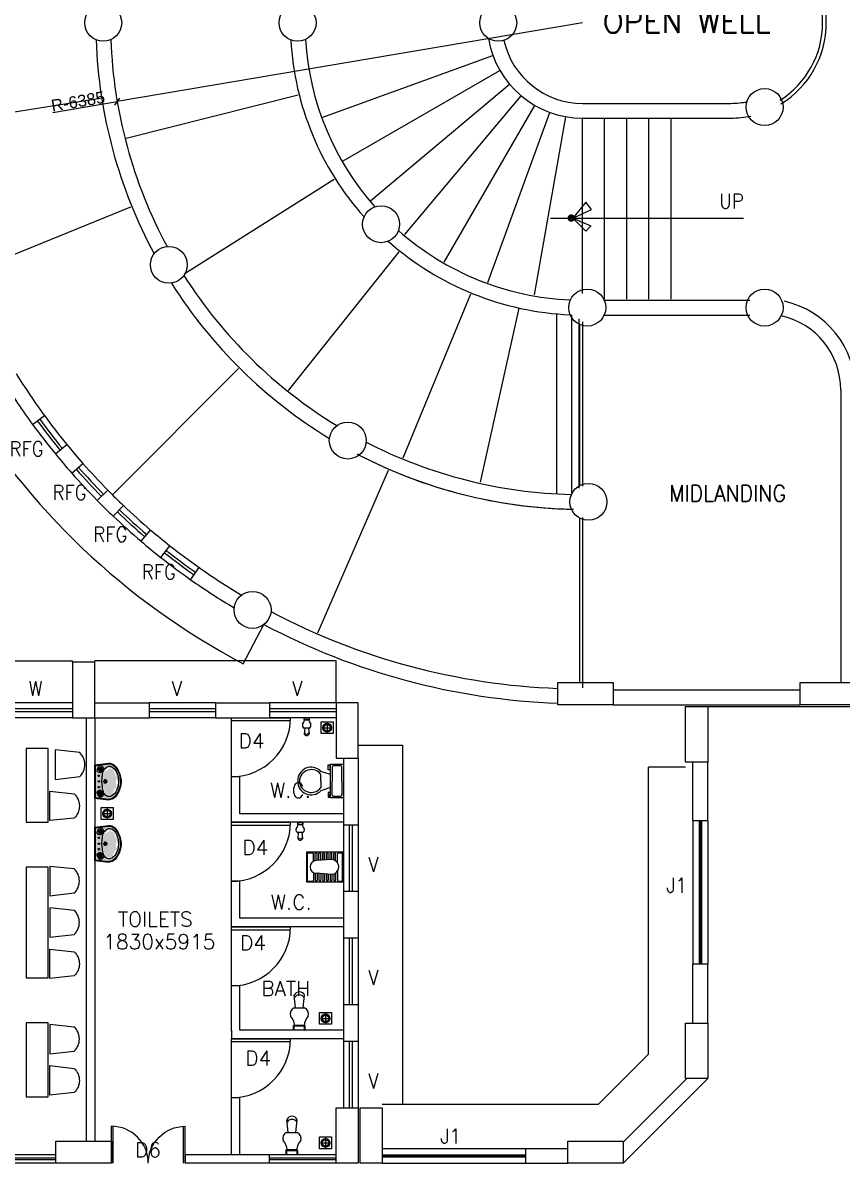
# Model space of a CAD drawing. Extents: x 10161149 to 10263331, y -3696053 to -3547728.
# Drawn here: x 10202533 to 10213620, y -3635863 to -3620428 of the extents above; entities that cross this region are included whole.
import ezdxf

# ---------------------------------------------------------------- set-up
doc = ezdxf.new("R2010")
doc.units = 0
doc.header["$MEASUREMENT"] = 0
doc.header["$PDMODE"] = 35
doc.linetypes.add('DASHED', pattern=[0.75, 0.5, -0.25])
doc.layers.get('0').update_dxf_attribs({"linetype": 'CONTINUOUS'})
doc.layers.get('Defpoints').update_dxf_attribs({"linetype": 'CONTINUOUS'})
for name, color, linetype in [('25', 6, 'CONTINUOUS'), ('5', 3, 'CONTINUOUS'), ('COL', 2, 'CONTINUOUS'), ('DAS', 1, 'DASHED'), ('DIM', 8, 'CONTINUOUS'), ('dim1', 5, 'CONTINUOUS'), ('DOOR', 31, 'CONTINUOUS'), ('EWC', 5, 'CONTINUOUS'), ('Exi. Walls', 170, 'CONTINUOUS'), ('floor trap', 9, 'CONTINUOUS'), ('Furn-Hat', 145, 'CONTINUOUS'), ('PBL', 1, 'CONTINUOUS'), ('Staircase', 7, 'CONTINUOUS'), ('tap', 8, 'CONTINUOUS'), ('Toi-Euip', 8, 'CONTINUOUS'), ('TXW', 6, 'CONTINUOUS'), ('WATERLINE', 124, 'CONTINUOUS'), ('Window', 4, 'CONTINUOUS')]:
    doc.layers.add(name, color=color, linetype=linetype)
doc.layers.add('toi-fix', color=46, linetype='CONTINUOUS', lineweight=18)
doc.styles.add('ROMANS', font='arial.ttf')
doc.styles.get("Standard").update_dxf_attribs({"font": 'romans.shx'})
doc.dimstyles.new('int. dim', dxfattribs={"dimtxt": 160, "dimasz": 80, "dimexe": 80, "dimexo": 0, "dimgap": 10, "dimtad": 1, "dimdec": 0, "dimzin": 12, "dimdsep": 46, "dimtxsty": 'ROMANS', "dimblk": 'OBLIQUE', "dimcen": 1.5, "dimdle": 80, "dimclrd": 5, "dimclre": 5, "dimclrt": 4, "dimadec": 0, "dimazin": 0, "dimtfac": 1, "dimtdec": 0, "dimtix": 1, "dimtmove": 2, "dimatfit": 3, "dimfxl": 1, "dimtolj": 1, "dimtzin": 0, "dimlwd": -1, "dimlwe": -1, "dimarcsym": 0})

# ---------------------------------------------------------------- blocks, each defined once
blk = doc.blocks.new('WINP')
at = {"layer": 'Window'}
for p, q in [((0, 0), (0, 1)), ((0, 1), (1, 1)), ((1, 0), (1, 1)), ((0, 0.6), (1, 0.6)), ((0, 0.4), (1, 0.4)), ((0, 0), (1, 0))]:
    blk.add_line(p, q, dxfattribs=at)
blk = doc.blocks.new('_Oblique')
at = {"color": 0, "linetype": 'ByBlock', "lineweight": -2}
blk.add_line((-0.5, -0.5), (0.5, 0.5), dxfattribs=at)
blk = doc.blocks.new('*D92')
at = {"layer": 'Defpoints', "color": 0, "lineweight": -3, "transparency": 16777216}
for p in [(10210106, -3620428), (10203811, -3621495)]:
    blk.add_point(p, dxfattribs=at)
at = {"layer": 'dim1', "color": 5, "transparency": 16777216}
for p in [(10210106, -3620428), (10202937, -3621643)]:
    blk.add_line(p, (10203811, -3621495), dxfattribs=at)
at = {"layer": 'dim1', "color": 5, "transparency": 16777216, "xscale": 80, "yscale": 80, "zscale": 80, "rotation": 9.620348144333395}
blk.add_blockref('_Oblique', (10203811, -3621495), dxfattribs=at)
at = {"layer": 'dim1', "color": 4, "transparency": 16777216, "insert": (10203280, -3621492), "char_height": 160, "attachment_point": 5, "rotation": 9.6203, "style": 'ROMANS'}
blk.add_mtext('\\A1;R-6385', dxfattribs=at)
blk = doc.blocks.new('UPP')
at = {"layer": 'Staircase'}
blk.add_line((3, 0), (-23.09, 0), dxfattribs=at)
blk.add_lwpolyline([(0, 0), (-2.56, -1.17), (-1.76, -2.15), (0, 0), (-2.47, 1.07), (-1.76, 1.79)], close=True, dxfattribs=at)
at = {"layer": 'Staircase', "const_width": 0.5}
blk.add_lwpolyline([(-0.05, 0, 1), (0.45, 0, 1)], format="xyb", close=True, dxfattribs=at)
blk = doc.blocks.new('2')
at = {"layer": 'Furn-Hat'}
h = blk.add_hatch(color=200, dxfattribs=at)
h.set_gradient(color1=(176, 43, 238), color2=(222, 165, 248), one_color=1, tint=0.81, name='SPHERICAL')
edge = h.paths.add_edge_path()
edge.add_ellipse((0.83, 2.39), major_axis=(0, 2.74), ratio=1, start_angle=253.1333, end_angle=282.8458)
edge.add_ellipse((0.66, 2.28), major_axis=(0, 2.87), ratio=1, start_angle=226.9131, end_angle=256.353, ccw=False)
edge.add_ellipse((1.97, 1.03), major_axis=(0, 1.06), ratio=1, start_angle=191.403, end_angle=227.6151, ccw=False)
edge.add_ellipse((1.95, 0.79), major_axis=(-0.001, 0.832), ratio=1, start_angle=172.9435, end_angle=196.7003, ccw=False)
edge.add_line((1.85, -0.04), (0, 0.17))
edge.add_ellipse((-0.15, 0.37), major_axis=(0, 0.247), ratio=1, start_angle=216.2128, end_angle=239.0995)
edge.add_line((0.07, 0.24), (1.91, 0.03))
edge.add_ellipse((1.98, 0.81), major_axis=(0, 0.781), ratio=1, start_angle=174.8376, end_angle=213.1867)
edge.add_ellipse((1.82, 1.24), major_axis=(0, 1.23), ratio=1, start_angle=208.7339, end_angle=238.1069)
edge.add_ellipse((1.35, 1.89), major_axis=(0, 2), ratio=1, start_angle=229.2631, end_angle=252.9591)
edge.add_ellipse((0.45, 2.43), major_axis=(0, 3.03), ratio=1, start_angle=248.1478, end_angle=293.8025)
edge.add_ellipse((0.67, 2.61), major_axis=(0, 2.75), ratio=1, start_angle=292.3386, end_angle=313.7886)
edge.add_ellipse((1.96, 3.88), major_axis=(0.001, 0.944), ratio=1, start_angle=311.9795, end_angle=362.8452)
edge.add_line((1.91, 4.83), (0.06, 4.62))
edge.add_ellipse((-0.22, 4.44), major_axis=(0, 0.335), ratio=1, start_angle=301.9908, end_angle=318.3316)
edge.add_line((0, 4.69), (1.85, 4.9))
edge.add_ellipse((1.98, 3.91), major_axis=(0, 0.995), ratio=1, start_angle=311.3713, end_angle=367.5939, ccw=False)
edge.add_ellipse((0.6, 2.54), major_axis=(0, 2.94), ratio=1, start_angle=278.9603, end_angle=313.5987, ccw=False)
h = blk.add_hatch(color=201, dxfattribs=at)
h.set_gradient(color1=(213, 142, 246), color2=(222, 165, 248), one_color=1, tint=0.81, name='SPHERICAL')
edge = h.paths.add_edge_path()
edge.add_ellipse((-0.22, 4.44), major_axis=(0, 0.335), ratio=1, start_angle=279.6212, end_angle=301.9908)
edge.add_line((0.06, 4.62), (1.91, 4.83))
edge.add_ellipse((1.96, 3.88), major_axis=(0.001, 0.944), ratio=1, start_angle=311.9795, end_angle=362.8452, ccw=False)
edge.add_ellipse((0.67, 2.61), major_axis=(0, 2.75), ratio=1, start_angle=292.3386, end_angle=313.7886, ccw=False)
edge.add_ellipse((0.45, 2.43), major_axis=(0, 3.03), ratio=1, start_angle=248.1478, end_angle=293.8025, ccw=False)
edge.add_ellipse((1.35, 1.89), major_axis=(0, 2), ratio=1, start_angle=229.2631, end_angle=252.9591, ccw=False)
edge.add_ellipse((1.82, 1.24), major_axis=(0, 1.23), ratio=1, start_angle=208.7339, end_angle=238.1069, ccw=False)
edge.add_ellipse((1.98, 0.81), major_axis=(0, 0.781), ratio=1, start_angle=174.8376, end_angle=213.1867, ccw=False)
edge.add_line((1.91, 0.03), (0.07, 0.24))
edge.add_ellipse((-0.15, 0.37), major_axis=(0, 0.247), ratio=1, start_angle=239.0995, end_angle=258.8462)
edge.add_line((0.1, 0.32), (0.11, 4.5))
edge = h.paths.add_edge_path(flags=16)
edge.add_ellipse((0.54, 1.68), major_axis=(0.0002, 0.0643), ratio=1, start_angle=0, end_angle=360, ccw=False)
edge = h.paths.add_edge_path(flags=16)
edge.add_ellipse((0.75, 0.77), major_axis=(0.001, 0.492), ratio=1, start_angle=372.9151, end_angle=415.0496)
edge.add_ellipse((0.66, 0.93), major_axis=(0, 0.34), ratio=1, start_angle=68.6534, end_angle=118.0903)
edge.add_ellipse((1.55, 1.19), major_axis=(0, 1.26), ratio=1, start_angle=109.4436, end_angle=129.259)
edge.add_ellipse((0.76, 0.48), major_axis=(0, 0.207), ratio=1, start_angle=116.7852, end_angle=207.4853)
edge.add_ellipse((0.68, 0.84), major_axis=(0.003, 0.569), ratio=1, start_angle=198.6155, end_angle=235.2982)
edge.add_ellipse((1.01, 0.63), major_axis=(0, 0.179), ratio=1, start_angle=230.4595, end_angle=309.5311)
edge.add_arc((1.2, 0.8), 0.086, 143.8926, 223.9597, ccw=False)
edge.add_arc((1.21, 0.82), 0.0872, 59.6713, 155.4896, ccw=False)
edge.add_ellipse((2.73, 1.67), major_axis=(0, 1.67), ratio=1, start_angle=108.7156, end_angle=120.4399)
edge.add_ellipse((2.03, 1.15), major_axis=(0, 0.801), ratio=1, start_angle=113.6541, end_angle=156.3424)
edge.add_ellipse((1.91, 1.34), major_axis=(0, 0.947), ratio=1, start_angle=167.3152, end_angle=194.3844)
edge.add_ellipse((1.73, 1.61), major_axis=(0, 1.26), ratio=1, start_angle=199.4142, end_angle=242.3113)
edge.add_ellipse((0.73, 2.3), major_axis=(0, 2.47), ratio=1, start_angle=238.946, end_angle=269.4836)
edge.add_ellipse((0.23, 2.48), major_axis=(0, 2.98), ratio=1, start_angle=266.1625, end_angle=294.5971)
edge.add_ellipse((1.64, 3.2), major_axis=(0, 1.4), ratio=1, start_angle=291.6011, end_angle=328.054)
edge.add_ellipse((2, 3.79), major_axis=(0, 0.709), ratio=1, start_angle=327.5861, end_angle=383.2162)
edge.add_ellipse((2.18, 3.44), major_axis=(0, 1.1), ratio=1, start_angle=384.9893, end_angle=432.0066)
edge.add_arc((1.21, 4.06), 0.0773, 202.0693, 284.8477, ccw=False)
edge.add_arc((1.2, 4.08), 0.086, 136.0403, 216.1074, ccw=False)
edge.add_ellipse((1.01, 4.25), major_axis=(0, 0.179), ratio=1, start_angle=230.4689, end_angle=309.5405)
edge.add_ellipse((0.68, 4.04), major_axis=(-0.003, 0.569), ratio=1, start_angle=304.7018, end_angle=341.3845)
edge.add_ellipse((0.76, 4.4), major_axis=(0, 0.207), ratio=1, start_angle=332.4116, end_angle=423.1117)
edge.add_ellipse((1.55, 3.69), major_axis=(0.01, 1.26), ratio=1, start_angle=411.1189, end_angle=430.9342)
edge.add_ellipse((0.66, 3.95), major_axis=(0, 0.34), ratio=1, start_angle=61.9097, end_angle=111.3466)
edge.add_ellipse((0.75, 4.11), major_axis=(0.003, 0.492), ratio=1, start_angle=125.3669, end_angle=167.5014)
edge.add_ellipse((0.73, 3.94), major_axis=(0, 0.319), ratio=1, start_angle=163.9108, end_angle=209.8663)
edge.add_ellipse((1.14, 3.59), major_axis=(-0.002, 0.268), ratio=1, start_angle=387.9183, end_angle=433.2607, ccw=False)
edge.add_ellipse((1.07, 3.77), major_axis=(0, 0.0739), ratio=1, start_angle=281.3136, end_angle=401.6955, ccw=False)
edge.add_ellipse((2.18, 3.44), major_axis=(0, 1.1), ratio=1, start_angle=432.0066, end_angle=441.9912)
edge.add_ellipse((3.97, 2.89), major_axis=(0, 2.96), ratio=1, start_angle=436.108, end_angle=445.7027)
edge.add_ellipse((8.3, 2.4), major_axis=(0, 7.32), ratio=1, start_angle=444.4585, end_angle=449.7636)
edge.add_ellipse((8.98, 2.78), major_axis=(0.01, 8.01), ratio=1, start_angle=92.5395, end_angle=98.8367)
edge.add_ellipse((2.73, 1.67), major_axis=(0, 1.67), ratio=1, start_angle=94.0582, end_angle=108.7156)
edge.add_ellipse((1.07, 1.13), major_axis=(-0.0003, 0.0855), ratio=1, start_angle=142.4726, end_angle=276.6239, ccw=False)
edge.add_ellipse((1.14, 1.3), major_axis=(0.002, 0.268), ratio=1, start_angle=106.7393, end_angle=152.0817, ccw=False)
edge.add_ellipse((0.73, 0.94), major_axis=(-0.001, 0.319), ratio=1, start_angle=329.9021, end_angle=375.8576)
edge = h.paths.add_edge_path(flags=16)
edge.add_ellipse((0.54, 2.42), major_axis=(0.0008, 0.0643), ratio=1, start_angle=0, end_angle=360, ccw=False)
edge = h.paths.add_edge_path(flags=0)
edge.add_ellipse((1.43, 2.44), major_axis=(0, 0.216), ratio=1, start_angle=0, end_angle=360, ccw=False)
edge = h.paths.add_edge_path(flags=0)
edge.add_ellipse((1.43, 2.44), major_axis=(-0.001, 0.155), ratio=1, start_angle=0, end_angle=360, ccw=False)
edge = h.paths.add_edge_path(flags=0)
edge.add_ellipse((1.43, 2.44), major_axis=(0, 0.109), ratio=1, start_angle=0, end_angle=360, ccw=False)
edge = h.paths.add_edge_path(flags=16)
edge.add_ellipse((0.54, 3.22), major_axis=(0.0002, 0.0643), ratio=1, start_angle=0, end_angle=360, ccw=False)
h = blk.add_hatch(color=200, dxfattribs=at)
h.set_gradient(color1=(176, 43, 238), color2=(222, 165, 248), one_color=1, tint=0.81, name='INVCYLINDER')
edge = h.paths.add_edge_path()
edge.add_ellipse((-0.15, 0.37), major_axis=(0, 0.247), ratio=1, start_angle=239.0995, end_angle=258.8462, ccw=False)
edge.add_line((0.07, 0.24), (0, 0.25))
edge.add_line((0, 0.25), (0, 4.61))
edge.add_line((0, 4.61), (0.06, 4.62))
edge.add_ellipse((-0.22, 4.44), major_axis=(0, 0.335), ratio=1, start_angle=279.6212, end_angle=301.9908, ccw=False)
edge.add_line((0.11, 4.5), (0.1, 0.32))
h = blk.add_hatch(color=254, dxfattribs=at)
h.set_gradient(color1=(234, 198, 250), color2=(223, 166, 247), one_color=1, tint=0.81, name='SPHERICAL')
edge = h.paths.add_edge_path()
edge.add_ellipse((1.07, 3.77), major_axis=(0, 0.0739), ratio=1, start_angle=281.3136, end_angle=401.6955)
edge.add_ellipse((1.14, 3.59), major_axis=(-0.002, 0.268), ratio=1, start_angle=387.9183, end_angle=433.2607)
edge.add_ellipse((0.73, 3.94), major_axis=(0, 0.319), ratio=1, start_angle=163.9108, end_angle=209.8663, ccw=False)
edge.add_ellipse((0.75, 4.11), major_axis=(0.003, 0.492), ratio=1, start_angle=125.3669, end_angle=167.5014, ccw=False)
edge.add_ellipse((0.66, 3.95), major_axis=(0, 0.34), ratio=1, start_angle=61.9097, end_angle=111.3466, ccw=False)
edge.add_ellipse((1.55, 3.69), major_axis=(0.01, 1.26), ratio=1, start_angle=411.1189, end_angle=430.9342, ccw=False)
edge.add_ellipse((0.76, 4.4), major_axis=(0, 0.207), ratio=1, start_angle=332.4116, end_angle=423.1117, ccw=False)
edge.add_ellipse((0.68, 4.04), major_axis=(-0.003, 0.569), ratio=1, start_angle=304.7018, end_angle=341.3845, ccw=False)
edge.add_ellipse((1.01, 4.25), major_axis=(0, 0.179), ratio=1, start_angle=230.4689, end_angle=309.5405, ccw=False)
edge.add_arc((1.2, 4.08), 0.086, 136.0403, 216.1074)
edge.add_arc((1.21, 4.06), 0.0773, 202.0693, 284.8477)
edge.add_ellipse((2.18, 3.44), major_axis=(0, 1.1), ratio=1, start_angle=384.9893, end_angle=432.0066)
h = blk.add_hatch(color=254, dxfattribs=at)
h.set_gradient(color1=(234, 198, 250), color2=(223, 166, 247), one_color=1, tint=0.81, name='SPHERICAL')
edge = h.paths.add_edge_path()
edge.add_ellipse((1.64, 3.2), major_axis=(0, 1.4), ratio=1, start_angle=291.6011, end_angle=328.054)
edge.add_ellipse((0.23, 2.48), major_axis=(0, 2.98), ratio=1, start_angle=266.1625, end_angle=294.5971, ccw=False)
edge.add_ellipse((0.73, 2.3), major_axis=(0, 2.47), ratio=1, start_angle=238.946, end_angle=269.4836, ccw=False)
edge.add_ellipse((1.73, 1.61), major_axis=(0, 1.26), ratio=1, start_angle=199.4142, end_angle=242.3113, ccw=False)
edge.add_ellipse((1.91, 1.34), major_axis=(0, 0.947), ratio=1, start_angle=167.3152, end_angle=194.3844, ccw=False)
edge.add_ellipse((2.03, 1.15), major_axis=(0, 0.801), ratio=1, start_angle=113.6541, end_angle=156.3424, ccw=False)
edge.add_ellipse((2.73, 1.67), major_axis=(0, 1.67), ratio=1, start_angle=94.0582, end_angle=120.4399, ccw=False)
edge.add_ellipse((8.98, 2.78), major_axis=(0.01, 8.01), ratio=1, start_angle=92.5395, end_angle=98.8367, ccw=False)
edge.add_ellipse((8.3, 2.4), major_axis=(0, 7.32), ratio=1, start_angle=444.4585, end_angle=449.7636, ccw=False)
edge.add_ellipse((3.97, 2.89), major_axis=(0, 2.96), ratio=1, start_angle=436.108, end_angle=445.7027, ccw=False)
edge.add_ellipse((2.18, 3.44), major_axis=(0, 1.1), ratio=1, start_angle=384.9893, end_angle=441.9912, ccw=False)
edge.add_ellipse((2, 3.79), major_axis=(0, 0.709), ratio=1, start_angle=327.5861, end_angle=383.2162, ccw=False)
edge = h.paths.add_edge_path(flags=16)
edge.add_ellipse((1.43, 2.44), major_axis=(0, 0.216), ratio=1, start_angle=0, end_angle=360, ccw=False)
edge = h.paths.add_edge_path(flags=0)
edge.add_ellipse((1.43, 2.44), major_axis=(-0.001, 0.155), ratio=1, start_angle=0, end_angle=360, ccw=False)
edge = h.paths.add_edge_path(flags=0)
edge.add_ellipse((1.43, 2.44), major_axis=(0, 0.109), ratio=1, start_angle=0, end_angle=360, ccw=False)
h = blk.add_hatch(color=254, dxfattribs=at)
h.set_gradient(color1=(234, 198, 250), color2=(223, 166, 247), one_color=1, tint=0.81, name='SPHERICAL')
edge = h.paths.add_edge_path()
edge.add_ellipse((1.55, 1.19), major_axis=(0, 1.26), ratio=1, start_angle=109.4436, end_angle=129.259)
edge.add_ellipse((0.76, 0.48), major_axis=(0, 0.207), ratio=1, start_angle=116.7852, end_angle=207.4853)
edge.add_ellipse((0.68, 0.84), major_axis=(0.003, 0.569), ratio=1, start_angle=198.6155, end_angle=235.2982)
edge.add_ellipse((1.01, 0.63), major_axis=(0, 0.179), ratio=1, start_angle=230.4595, end_angle=309.5311)
edge.add_arc((1.2, 0.8), 0.086, 143.8926, 223.9597, ccw=False)
edge.add_arc((1.21, 0.82), 0.0872, 59.6713, 155.4896, ccw=False)
edge.add_ellipse((2.73, 1.67), major_axis=(0, 1.67), ratio=1, start_angle=108.7156, end_angle=120.4399, ccw=False)
edge.add_ellipse((1.07, 1.13), major_axis=(-0.0003, 0.0855), ratio=1, start_angle=142.4726, end_angle=276.6239, ccw=False)
edge.add_ellipse((1.14, 1.3), major_axis=(0.002, 0.268), ratio=1, start_angle=106.7393, end_angle=152.0817, ccw=False)
edge.add_ellipse((0.73, 0.94), major_axis=(-0.001, 0.319), ratio=1, start_angle=329.9021, end_angle=375.8576)
edge.add_ellipse((0.75, 0.77), major_axis=(0.001, 0.492), ratio=1, start_angle=372.9151, end_angle=415.0496)
edge.add_ellipse((0.66, 0.93), major_axis=(0, 0.34), ratio=1, start_angle=68.6534, end_angle=118.0903)
at = {"layer": 'toi-fix', "color": 7}
for p, q in [((0, 4.69), (1.85, 4.9)), ((0, 4.61), (1.91, 4.83)), ((0, 0.17), (0, 4.69)), ((0.1, 0.32), (0.11, 4.5)), ((0.67, 3.22), (0.39, 3.22)), ((0.54, 3.34), (0.54, 3.08)), ((0.72, 2.42), (0.39, 2.42)), ((0.72, 1.68), (0.39, 1.68)), ((0.54, 2.55), (0.54, 2.28)), ((0.54, 1.8), (0.54, 1.54)), ((1.73, 2.44), (1.12, 2.44)), ((1.43, 2.14), (1.43, 2.74)), ((0, 0.25), (1.91, 0.03)), ((0, 0.17), (1.85, -0.04))]:
    blk.add_line(p, q, dxfattribs=at)
at = {"layer": 'toi-fix', "color": 7, "extrusion": (0, 0, -1)}
for centre, major_axis, start_param, end_param in [((-0.22, 4.44), (0, 0.335), 0.727251, 1.402875), ((1.98, 3.91), (0, 0.995), -0.132539, 0.848731), ((1.96, 3.88), (0.001, 0.944), -0.049658, 0.838116), ((0.66, 3.95), (0, 0.34), 4.33982, 5.202657), ((0.75, 4.11), (0.003, 0.492), 3.359735, 4.09512), ((1.55, 3.69), (0.01, 1.26), -1.238036, -0.892193), ((0.54, 3.22), (0.0002, 0.0643), 3.139035, 9.42222), ((0.76, 4.4), (0, 0.207), -1.101507, 0.481509), ((0.73, 3.94), (0, 0.319), 2.620328, 3.422401), ((0.68, 4.04), (-0.003, 0.569), 0.324902, 0.965135), ((1.14, 3.59), (-0.002, 0.268), -1.278641, -0.487266), ((8.3, 2.4), (0, 7.32), -1.56667, -1.474079), ((1.07, 3.77), (0, 0.0739), -0.727724, 1.373337), ((3.97, 2.89), (0, 2.96), -1.495794, -1.328336), ((2.18, 3.44), (0, 1.1), -1.431017, -0.436146), ((1.2, 4.08), (-0.0608, 0.0608), 4.867594, 6.265028), ((1.01, 4.25), (0, 0.179), 0.880684, 2.260744), ((1.21, 4.06), (0.0547, 0.0547), 2.097053, 3.541809), ((2, 3.79), (0, 0.709), -0.405199, 0.56573), ((1.64, 3.2), (0, 1.4), 0.557563, 1.193786), ((0.67, 2.61), (0, 2.75), 0.806541, 1.180915), ((0.6, 2.54), (0, 2.94), 0.809856, 1.41441), ((0.23, 2.48), (0, 2.98), 1.141495, 1.637774), ((0.45, 2.43), (0, 3.03), 1.155365, 1.952189), ((0.54, 1.68), (0.0002, 0.0643), 3.139035, 9.42222), ((0.54, 2.42), (0.0008, 0.0643), 3.12883, 9.412015), ((8.98, 2.78), (0.01, 8.01), 4.558159, 4.668067), ((2.73, 1.67), (0, 1.67), 4.181112, 4.641559), ((1.43, 2.44), (0, 0.216), 3.141254, 9.424439), ((1.43, 2.44), (-0.001, 0.155), 3.145308, 9.428493), ((1.43, 2.44), (0, 0.109), 3.142047372431534, 9.42523267961112), ((0.66, 2.28), (0, 2.87), 1.808981, 2.322804), ((0.73, 2.3), (0, 2.47), 1.579809, 2.112792), ((0.83, 2.39), (0, 2.74), 1.346594, 1.865175), ((-0.15, 0.37), (0, 0.247), 1.765467, 2.50956), ((0.66, 0.93), (0, 0.34), 4.222121, 5.084958), ((0.75, 0.77), (0.001, 0.492), -0.960797, -0.225412), ((1.55, 1.19), (0, 1.26), 4.027191, 4.373034), ((0.76, 0.48), (0, 0.207), 2.661884, 4.2449), ((0.73, 0.94), (-0.001, 0.319), -0.276767, 0.525307), ((0.68, 0.84), (0.003, 0.569), 2.176458, 2.816691), ((1.14, 1.3), (0.002, 0.268), 3.628858, 4.420234), ((1.07, 1.13), (-0.0003, 0.0855), 1.455188, 3.796569), ((1.2, 0.8), (-0.0608, 0.0608), 4.730546, 6.12798), ((1.21, 0.82), (0.0617, 0.0617), 4.354779, 6.027124), ((1.01, 0.63), (0, 0.179), 0.880848, 2.260908), ((2.03, 1.15), (0, 0.801), 3.554495, 4.299548), ((1.91, 1.34), (0, 0.947), 2.890537, 3.362984), ((1.98, 0.81), (0, 0.781), 2.562376, 3.231693), ((1.73, 1.61), (0, 1.26), 2.054055, 2.802751), ((1.97, 1.03), (0, 1.06), 2.310552, 2.942572), ((1.82, 1.24), (0, 1.23), 2.127435, 2.640092), ((1.35, 1.89), (0, 2), 1.868215, 2.281789), ((1.95, 0.79), (-0.001, 0.832), 2.850118, 3.264751)]:
    blk.add_ellipse(centre, major_axis=major_axis, ratio=1, start_param=start_param, end_param=end_param, dxfattribs=at)
blk = doc.blocks.new('DOORP')
at = {"layer": 'DOOR'}
for p, q in [((0, 0), (0, 1)), ((0.05, 0), (0.05, 0.999))]:
    blk.add_line(p, q, dxfattribs=at)
at = {"layer": 'DOOR', "color": 145}
blk.add_arc((0, 0), 1, 0, 90, dxfattribs=at)
blk = doc.blocks.new('A$C70ED7303')
at = {"layer": 'EWC', "color": 11}
for p, q in [((0, 0), (229, 0)), ((229, 0), (229, -174)), ((-229, 0), (0, 0)), ((-229, -174), (-229, 0)), ((-207, -44), (-207, -131)), ((0, -22), (-185, -22)), ((-185, -153), (0, -153)), ((0, -22), (185, -22)), ((185, -153), (0, -153)), ((207, -44), (207, -131)), ((229, -174), (-229, -174)), ((-218, -207), (-218, -185)), ((-218, -185), (-174, -185)), ((-153, -207), (-218, -207)), ((-174, -185), (-174, -174)), ((-153, -174), (-153, -207)), ((-87, -174), (-131, -305)), ((0, -305), (-87, -305)), ((0, -305), (87, -305)), ((87, -174), (131, -305)), ((153, -174), (153, -207)), ((153, -207), (218, -207)), ((174, -185), (174, -174)), ((218, -185), (174, -185)), ((218, -207), (218, -185))]:
    blk.add_line(p, q, dxfattribs=at)
for centre, major_axis, start_param, end_param in [((-188, -41), (13.6, -13.6), 2.214297, 4.068888), ((-188, -134), (-13.6, -13.6), 5.35589, 7.21048), ((188, -41), (13.6, -13.6), 0.643501, 2.498091), ((188, -134), (-13.6, -13.6), 0.643501, 2.498091), ((-7, -436), (-128, -128), 4.686239, 7.105146), ((5, -435), (-113, -113), 4.541602, 7.039318), ((7, -436), (56, -172), -0.351019, 2.067888), ((-5, -435), (-113, -113), 0.814663, 3.31238)]:
    blk.add_ellipse(centre, major_axis=major_axis, ratio=1, start_param=start_param, end_param=end_param, dxfattribs=at)
blk = doc.blocks.new('A$C0B5D0E53')
at = {"layer": 'tap', "color": 7}
for p, q in [((0, 10.6), (0, 46.6)), ((0, 46.6), (15.3, 46.6)), ((1.3, 45), (12.3, 45)), ((12.3, 10.6), (12.3, 46.6)), ((15.3, 10.7), (15.3, 46.6)), ((70.5, 45.4), (70.5, 11.9)), ((70.5, 41), (110.5, 44.7)), ((0, 10.6), (12.3, 10.6)), ((1.3, 12.1), (12.3, 12.1)), ((12.3, 10.7), (15.3, 10.7)), ((70.5, 16.2), (110.5, 12.2))]:
    blk.add_line(p, q, dxfattribs=at)
for centre, radius, start, end in [((2.5, 42.7), 2.66, 117.11, 161.7293), ((8.1, 99), 56.2, 277.358, 310.4214), ((51.6, 36.7), 20.8, 24.7259, 109.7544), ((93.9, 28.5), 17.7, 301.8025, 58.5186), ((103.5, 28.5), 17.7, 293.45, 66.55), ((2.5, 14.5), 2.66, 198.2707, 242.89), ((8.1, -41.8), 56.2, 49.5786, 82.642), ((51.6, 20.6), 20.8, 250.2456, 335.2741)]:
    blk.add_arc(centre, radius, start, end, dxfattribs=at)
blk = doc.blocks.new('FT')
at = {"layer": 'floor trap', "color": 7}
for p, q in [((0, 40), (10, 40)), ((16.3, 40), (63.8, 40)), ((40, 16.3), (40, 63.7)), ((70, 40), (80, 40))]:
    blk.add_line(p, q, dxfattribs=at)
at = {"layer": 'floor trap', "color": 7, "ltscale": 100}
blk.add_lwpolyline([(80, 0), (0, 0), (0, 80), (80, 80)], close=True, dxfattribs=at)
at = {"layer": 'floor trap', "color": 7}
for radius in [30, 23.7, 21.9]:
    blk.add_circle((40, 40), radius, dxfattribs=at)
blk = doc.blocks.new('3')
at = {"layer": 'Toi-Euip'}
for p, q in [((-0.1, 4.7), (-3.7, 4.7)), ((-3.8, 4.1), (-3.8, 4.6)), ((-3.8, 3.6), (-3.8, 3.65)), ((-3.8, 3.1), (-3.8, 3.15)), ((-2.47, 4), (-3.7, 4)), ((-2.72, 3.75), (-3.7, 3.75)), ((-2.85, 3.5), (-3.7, 3.5)), ((-2.9, 3.25), (-3.7, 3.25)), ((-2.9, 3.18), (-2.75, 1.15)), ((-1.33, 4), (-0.1, 4)), ((-1.08, 3.75), (-0.1, 3.75)), ((-0.9, 3.18), (-1.05, 1.15)), ((-0.95, 3.5), (-0.1, 3.5)), ((-0.9, 3.25), (-0.1, 3.25)), ((0, 4.1), (0, 4.6)), ((0, 3.6), (0, 3.65)), ((0, 3.1), (0, 3.15)), ((-3.8, 2.6), (-3.8, 2.65)), ((-3.8, 2.1), (-3.8, 2.15)), ((-3.8, 1.6), (-3.8, 1.65)), ((-2.89, 3), (-3.7, 3)), ((-2.87, 2.75), (-3.7, 2.75)), ((-2.85, 2.5), (-3.7, 2.5)), ((-2.83, 2.25), (-3.7, 2.25)), ((-2.81, 2), (-3.7, 2)), ((-2.79, 1.75), (-3.7, 1.75)), ((-1.01, 1.75), (-0.1, 1.75)), ((-0.99, 2), (-0.1, 2)), ((-0.97, 2.25), (-0.1, 2.25)), ((-0.95, 2.5), (-0.1, 2.5)), ((-0.93, 2.75), (-0.1, 2.75)), ((-0.91, 3), (-0.1, 3)), ((0, 2.6), (0, 2.65)), ((0, 2.1), (0, 2.15)), ((0, 1.6), (0, 1.65)), ((-3.8, 1.1), (-3.8, 1.15)), ((-3.8, 0), (-3.8, 0.65)), ((-2.78, 1.5), (-3.7, 1.5)), ((-2.76, 1.25), (-3.7, 1.25)), ((-2.74, 1), (-3.7, 1)), ((-2.65, 0.75), (-3.7, 0.75)), ((-1.15, 0.75), (-0.1, 0.75)), ((-1.06, 1), (-0.1, 1)), ((-1.04, 1.25), (-0.1, 1.25)), ((-1.02, 1.5), (-0.1, 1.5)), ((0, 1.1), (0, 1.15)), ((0, 0), (0, 0.65)), ((-3.7, -0.1), (-0.1, -0.1))]:
    blk.add_line(p, q, dxfattribs=at)
blk.add_lwpolyline([(0.1, -0.2), (0.1, 4.8), (-3.9, 4.8), (-3.9, -0.2)], close=True, dxfattribs=at)
for centre, radius, start, end in [((-3.7, 4.6), 0.1, 90, 180), ((-0.1, 4.6), 0.1, 0, 90), ((-3.7, 4.1), 0.1, 180, 270), ((-3.7, 3.65), 0.1, 90, 180), ((-3.7, 3.6), 0.1, 180, 270), ((-3.7, 3.15), 0.1, 90, 180), ((-3.7, 3.1), 0.1, 180, 270), ((-1.9, 3.18), 1, 351.5502, 188.4498), ((-0.1, 4.1), 0.1, 270, 0), ((-0.1, 3.65), 0.1, 0, 90), ((-0.1, 3.6), 0.1, 270, 0), ((-0.1, 3.15), 0.1, 0, 90), ((-0.1, 3.1), 0.1, 270, 0), ((-3.7, 2.65), 0.1, 90, 180), ((-3.7, 2.6), 0.1, 180, 270), ((-3.7, 2.15), 0.1, 90, 180), ((-3.7, 2.1), 0.1, 180, 270), ((-3.7, 1.65), 0.1, 90, 180), ((-3.7, 1.6), 0.1, 180, 270), ((-0.1, 2.65), 0.1, 0, 90), ((-0.1, 2.6), 0.1, 270, 0), ((-0.1, 2.15), 0.1, 0, 90), ((-0.1, 2.1), 0.1, 270, 0), ((-0.1, 1.65), 0.1, 0, 90), ((-0.1, 1.6), 0.1, 270, 0), ((-3.7, 1.15), 0.1, 90, 180), ((-3.7, 1.1), 0.1, 180, 270), ((-3.7, 0.65), 0.1, 90, 180), ((-3.7, 0), 0.1, 180, 270.0031), ((-1.9, 1.15), 0.85, 180, 0), ((-0.1, 1.15), 0.1, 0, 90), ((-0.1, 1.1), 0.1, 270, 0), ((-0.1, 0.65), 0.1, 0, 90), ((-0.1, 0), 0.1, 270, 0)]:
    blk.add_arc(centre, radius, start, end, dxfattribs=at)

msp = doc.modelspace()

# ---------------------------------------------------------------- linework, layer by layer
at = {"layer": '25'}
for p, q in [((10206591.5, -3621707.1), (10208893.8, -3620869.2)), ((10206867.1, -3622298), (10208988.8, -3621073)), ((10207241, -3622832), (10209117.8, -3621257.2)), ((10201214.4, -3621820.7), (10203585.5, -3621449.3)), ((10203930.3, -3621989.2), (10206257.1, -3621401)), ((10207702, -3623293), (10209276.8, -3621416.2)), ((10208236, -3623666.9), (10209461, -3621545.1)), ((10208826.8, -3623942.4), (10209664.8, -3621640.2)), ((10209456.6, -3624111.1), (10209882, -3621698.4)), ((10210106, -3624089.6), (10210106, -3621718)), ((10210406, -3624168), (10210406, -3621718)), ((10210706, -3624168), (10210706, -3621718)), ((10211006, -3624168), (10211006, -3621718)), ((10211306, -3624168), (10211306, -3621718)), ((10204716.5, -3623823.6), (10206747.1, -3622544.3)), ((10201770.9, -3623822.9), (10203993.6, -3622917.6)), ((10206129, -3625403.9), (10207627.4, -3623529.2)), ((10207678.7, -3626317.4), (10208593.2, -3624098.4)), ((10208727.4, -3626647), (10209250, -3624289.2)), ((10209756, -3624367.4), (10209756, -3626796.2)), ((10209956, -3624380.1), (10209956, -3626796.2)), ((10210056, -3624435.9), (10210056, -3626728.3)), ((10210071, -3626690), (10210071, -3624504.9)), ((10210106, -3624476.4), (10210106, -3626701.6)), ((10203757.5, -3626807.3), (10205450.4, -3625106.2)), ((10206524.9, -3628684.8), (10207479.8, -3626483)), ((10210071, -3629358), (10210071, -3627133.9)), ((10210106, -3627122.2), (10210106, -3629428)), ((10205356, -3630633), (10205356, -3629833)), ((10211601, -3631230.3), (10211601, -3633170.3)), ((10211686, -3631230.3), (10211686, -3633170.3)), ((10211716, -3631230.3), (10211716, -3633170.3)), ((10211801, -3631230.3), (10211801, -3633170.3)), ((10205356, -3632048), (10205356, -3631248)), ((10205356, -3633463), (10205356, -3632663)), ((10205356, -3634978), (10205356, -3634178)), ((10207396, -3635663), (10209336, -3635663)), ((10207396, -3635748), (10209336, -3635748)), ((10207396, -3635778), (10209336, -3635778)), ((10207396, -3635863), (10209336, -3635863))]:
    msp.add_line(p, q, dxfattribs=at)
for points in [[(10212792.1, -3621526.4, 0.5585722), (10212792.1, -3619329.6)], [(10212776.8, -3621477, 0.5518011), (10212776.8, -3619378.9)], [(10208833.5, -3620640, 0.36664), (10210106, -3621718), (10212115.7, -3621718, 0.0520505), (10212382.1, -3621690.2)], [(10209042.3, -3620666, 0.3510982), (10210106, -3621518), (10212115.7, -3621518, 0.0520505), (10212340.8, -3621494.5)]]:
    msp.add_lwpolyline(points, format="xyb", dxfattribs=at)
for points in [[(10202576.6, -3631248), (10202876.6, -3631248), (10202876.6, -3630248), (10202576.6, -3630248)], [(10202576.6, -3633355.5), (10202876.6, -3633355.5), (10202876.6, -3631855.5), (10202576.6, -3631855.5)], [(10202576.6, -3634963), (10202876.6, -3634963), (10202876.6, -3633963), (10202576.6, -3633963)]]:
    msp.add_lwpolyline(points, close=True, dxfattribs=at)
for radius, start, end in [(6585, 182.00905, 208.32964), (6385, 182.04028, 208.29842), (6585, 212.34775, 238.66834), (6385, 212.37898, 238.63711), (9135, 216.13986, 219.28438), (9095, 216.13986, 219.28438), (9015, 216.13986, 219.28438), (9215, 216.13986, 219.28438), (6385, 242.71768, 268.66448), (6585, 242.37114, 268.94184), (6585, 242.68645, 268.69977), (9095, 221.41875, 224.56519), (9015, 221.41875, 224.56519), (9215, 221.41875, 224.56519), (9135, 221.41875, 224.56519), (9135, 226.45091, 229.59734), (9095, 226.45091, 229.59734), (9015, 226.45091, 229.59734), (9215, 226.45091, 229.59734), (9015, 231.73171, 234.87623), (9215, 231.73171, 234.87623), (9135, 231.73171, 234.87623), (9095, 231.73171, 234.87623)]:
    msp.add_arc((10210106, -3620428), radius, start, end, dxfattribs=at)
at = {"layer": 'COL', "color": 2}
for points in [[(10203206, -3629083), (10203206, -3629833), (10203506, -3629833), (10203506, -3629083)], [(10210521, -3629658), (10209771, -3629658), (10209771, -3629358), (10210521, -3629358)], [(10213801, -3629658), (10213051, -3629658), (10213051, -3629358), (10213801, -3629358)], [(10207071, -3630383), (10207071, -3629633), (10206771, -3629633), (10206771, -3630383)], [(10211501, -3630433), (10211501, -3629683), (10211801, -3629683), (10211801, -3630433)], [(10211501, -3630433), (10211501, -3629683), (10211801, -3629683), (10211801, -3630433)], [(10211501, -3630433), (10211501, -3629683), (10211801, -3629683), (10211801, -3630433)], [(10211501, -3634717.7), (10211501, -3633967.7), (10211801, -3633967.7), (10211801, -3634717.7)], [(10207071, -3635113), (10207071, -3635863), (10206771, -3635863), (10206771, -3635113)], [(10207396, -3635113), (10207396, -3635863), (10207096, -3635863), (10207096, -3635113)], [(10202981, -3635563), (10203731, -3635563), (10203731, -3635863), (10202981, -3635863)], [(10209905.7, -3635563), (10210655.7, -3635563), (10210655.7, -3635863), (10209905.7, -3635863)]]:
    msp.add_lwpolyline(points, close=True, dxfattribs=at)
for centre in [(10203621, -3620428), (10206251, -3620428), (10208966, -3620428), (10212571, -3621568), (10207380.1, -3623153.9), (10204509.1, -3623703.6), (10210171, -3624283), (10212571, -3624283), (10206930.1, -3626082.1), (10210186, -3626911.9), (10205642.1, -3628375.1)]:
    msp.add_circle(centre, 250, dxfattribs=at)
at = {"layer": 'DAS', "linetype": 'Continuous'}
for p, q in [((10205514.8, -3629102.9), (10205795.4, -3628572.6)), ((10199906, -3629063), (10203206, -3629063)), ((10206771, -3629063), (10203506, -3629063)), ((10206771, -3629633), (10206771, -3629063)), ((10211801, -3629683), (10218801, -3629683)), ((10207071, -3630203), (10207671, -3630203)), ((10207671, -3630203), (10207671, -3635063)), ((10211001, -3634386.3), (10211001, -3630503)), ((10211501, -3630503), (10211001, -3630503)), ((10210324.4, -3635063), (10211001, -3634386.3)), ((10207396, -3635063), (10210324.4, -3635063))]:
    msp.add_line(p, q, dxfattribs=at)
at = {"layer": 'DAS', "linetype": 'Continuous', "const_width": 30}
for points in [[(10211701, -3631230.3), (10211701, -3633170.3)], [(10207396, -3635763), (10209336, -3635763)]]:
    msp.add_lwpolyline(points, dxfattribs=at)
at = {"layer": 'DAS', "linetype": 'Continuous'}
msp.add_arc((10210106, -3620428), 9815, 117.89013, 242.10987, dxfattribs=at)
at = {"layer": 'dim1'}
for p, q in [((10203206, -3629083), (10203206, -3629063)), ((10203506, -3629083), (10203506, -3629063))]:
    msp.add_line(p, q, dxfattribs=at)
for points in [[(10203302.7, -3630304.9), (10202972.7, -3630270.1), (10202972.7, -3630668.2), (10203302.7, -3630630.3, 0.4301363)], [(10203228.8, -3631191.1), (10202898.8, -3631225.9), (10202898.8, -3630827.8), (10203228.8, -3630865.6, -0.4301363)], [(10203228.8, -3631880.5), (10202898.8, -3631845.7), (10202898.8, -3632243.8), (10203228.8, -3632205.9, 0.4301363)], [(10203228.8, -3632441.2), (10202898.8, -3632406.4), (10202898.8, -3632804.5), (10203228.8, -3632766.7, 0.4301363)], [(10203228.8, -3633327.4), (10202898.8, -3633362.2), (10202898.8, -3632964.1), (10203228.8, -3633001.9, -0.4301363)], [(10203228.8, -3634019.9), (10202898.8, -3633985.1), (10202898.8, -3634383.2), (10203228.8, -3634345.3, 0.4301363)], [(10203228.8, -3634906.1), (10202898.8, -3634940.9), (10202898.8, -3634542.8), (10203228.8, -3634580.6, -0.4301363)]]:
    msp.add_lwpolyline(points, format="xyb", close=True, dxfattribs=at)
at = {"layer": 'Exi. Walls'}
for p, q in [((10202664.2, -3625862.6), (10202825.7, -3625744.6)), ((10202973.5, -3626262.6), (10203128.3, -3626136)), ((10203195.7, -3626524.2), (10203345.7, -3626391.9)), ((10203540.7, -3626894.3), (10203683.2, -3626754)), ((10203757.1, -3627106.9), (10203894.9, -3626961.9)), ((10204133.2, -3627445.3), (10204262.9, -3627293)), ((10204398.7, -3627662.8), (10204522.6, -3627505.8)), ((10204804.2, -3627965), (10204919.3, -3627801.4)), ((10210521, -3629458), (10213051, -3629458)), ((10203506, -3629633), (10204241, -3629633)), ((10205141, -3629633), (10205871, -3629633)), ((10210521, -3629658), (10213051, -3629658)), ((10203391, -3629833), (10203391, -3635563)), ((10203506, -3629833), (10204241, -3629833)), ((10203506, -3629833), (10203506, -3635563)), ((10205141, -3629833), (10205871, -3629833)), ((10206871, -3630383), (10206871, -3631283)), ((10207071, -3630383), (10207071, -3631283)), ((10211601, -3631230.3), (10211601, -3630433)), ((10211801, -3631230.3), (10211801, -3630433)), ((10205356, -3631248), (10205356, -3630633)), ((10205471, -3630633), (10205356, -3630633)), ((10205471, -3631133), (10205471, -3630633)), ((10206871, -3631133), (10205471, -3631133)), ((10211801, -3631230.3), (10211601, -3631230.3)), ((10206871, -3631248), (10205356, -3631248)), ((10205356, -3632663), (10205356, -3632048)), ((10205471, -3632048), (10205356, -3632048)), ((10205471, -3632548), (10205471, -3632048)), ((10206871, -3632183), (10206871, -3632813)), ((10207071, -3632183), (10207071, -3632813)), ((10206871, -3632548), (10205471, -3632548)), ((10206871, -3632663), (10205356, -3632663)), ((10211801, -3633170.3), (10211601, -3633170.3)), ((10211601, -3633967.7), (10211601, -3633170.3)), ((10211801, -3633967.7), (10211801, -3633170.3)), ((10205356, -3634078), (10205356, -3633463)), ((10205471, -3633463), (10205356, -3633463)), ((10205471, -3634063), (10205471, -3633463)), ((10206871, -3633713), (10206871, -3634213)), ((10207071, -3633713), (10207071, -3634213)), ((10205356, -3634063), (10205356, -3634178)), ((10206871, -3634063), (10205471, -3634063)), ((10206871, -3634178), (10205356, -3634178)), ((10210655.7, -3635863), (10211801, -3634717.7)), ((10210655.7, -3635580.1), (10211518.2, -3634717.7)), ((10205471, -3634978), (10205356, -3634978)), ((10205356, -3635748), (10205356, -3634978)), ((10205471, -3635748), (10205471, -3634978)), ((10209336, -3635663), (10209336, -3635863)), ((10209336, -3635663), (10209905.7, -3635663)), ((10205871, -3635748), (10204731, -3635748)), ((10205871, -3635863), (10204731, -3635863)), ((10209336, -3635863), (10209905.7, -3635863))]:
    msp.add_line(p, q, dxfattribs=at)
at = {"layer": 'Exi. Walls', "linetype": 'Continuous'}
msp.add_line((10204731, -3635748), (10204731, -3635863), dxfattribs=at)
at = {"layer": 'Exi. Walls'}
for radius, start, end in [(3955, 183.36263, 221.63737), (3755, 183.45105, 221.54895), (3755, 228.45105, 267.5188), (3955, 228.36263, 267.60009), (9015, 211.78698, 216.13986), (9215, 211.77117, 216.13986), (9015, 219.28438, 221.41875), (9215, 219.28438, 221.41875), (9015, 224.56519, 226.45091), (9215, 224.56519, 226.45091), (9015, 229.59734, 231.73171), (9215, 229.59734, 231.73171), (9015, 234.87623, 239.22911), (9215, 234.87623, 239.24492), (9015, 242.12568, 267.87038), (9215, 242.10987, 267.91662)]:
    msp.add_arc((10210106, -3620428), radius, start, end, dxfattribs=at)
at = {"layer": 'PBL'}
for p, q in [((10210400.1, -3624183), (10212369.4, -3624183)), ((10210400.1, -3624383), (10212369.4, -3624383)), ((10213601, -3625398), (10213601, -3629358))]:
    msp.add_line(p, q, dxfattribs=at)
for radius in [1230, 1030]:
    msp.add_arc((10212571, -3625398), radius, 0, 77.40478, dxfattribs=at)

# ---------------------------------------------------------------- block references
at = {"layer": '5', "xscale": 800, "yscale": 800, "zscale": 800, "rotation": 270}
for p in [(10205356, -3629833), (10205356, -3631248), (10205356, -3632663), (10205356, -3634178)]:
    msp.add_blockref('DOORP', p, dxfattribs=at)
at = {"layer": '5'}
for name, p, xscale, yscale, zscale in [('DOORP', (10203731, -3635863), 500, 500, 500), ('DOORP', (10204731, -3635863), -500, 500, 500), ('WINP', (10202981, -3635863), -900, 115, 900.0000000000124), ('WINP', (10206771, -3635863), -900, 115, 900.0000000000124)]:
    msp.add_blockref(name, p, dxfattribs=dict(at, xscale=xscale, yscale=yscale, zscale=zscale))
at = {"layer": 'DIM'}
for name, p, xscale, yscale, zscale, rotation in [('UPP', (10209973.8, -3623070.5), 100, 100, 100.0000000000014, 180), ('WINP', (10203206, -3629633), 900, 200, 900.0000000000124, 180), ('WINP', (10205141, -3629633), 900, 200, 900.0000000000124, 180), ('WINP', (10206771, -3629633), 900, 200, 900.0000000000124, 180), ('WINP', (10206871, -3631283), 900, 200, 900.0000000000124, 270), ('WINP', (10206871, -3632813), 900, 200, 900.0000000000124, 270), ('WINP', (10206871, -3634213), 900, 200, 900.0000000000124, 270)]:
    msp.add_blockref(name, p, dxfattribs=dict(at, xscale=xscale, yscale=yscale, zscale=zscale, rotation=rotation))
at = {"layer": 'dim1', "xscale": 100, "yscale": 100, "zscale": 100}
msp.add_blockref('2', (10203506, -3631782.7), dxfattribs=at)
at = {"layer": 'Toi-Euip', "ltscale": 100}
for p, xscale, yscale, zscale, rotation in [((10206316.6, -3629833), 2, 2, 2, 270), ((10206228.6, -3631248), 2, 2, 2, 270), ((10206397.7, -3634063), 4.288312984630466, 4.288312984630466, 4.288312984640394, 90), ((10206297.7, -3635748), 4.288312984630466, 4.288312984630466, 4.288312984640394, 90)]:
    msp.add_blockref('A$C0B5D0E53', p, dxfattribs=dict(at, xscale=xscale, yscale=yscale, zscale=zscale, rotation=rotation))
at = {"layer": 'Toi-Euip', "xscale": 2, "yscale": 2, "zscale": 2, "rotation": 270}
for p in [(10206570.9, -3629888.8), (10203593.6, -3631050.6), (10206549.4, -3633823.4), (10206549.4, -3635508.4)]:
    msp.add_blockref('FT', p, dxfattribs=at)
at = {"layer": 'toi-fix', "linetype": 'Continuous', "rotation": 270}
msp.add_blockref('A$C70ED7303', (10206871, -3630690.8), dxfattribs=at)
at = {"layer": 'WATERLINE', "xscale": 100, "yscale": 100, "zscale": 100}
msp.add_blockref('2', (10203506, -3630940.1), dxfattribs=at)
at = {"layer": 'WATERLINE', "linetype": 'Continuous', "xscale": 100.1893939385191, "yscale": 100.1893939394504, "zscale": 100.189393939394, "rotation": 270}
msp.add_blockref('3', (10206390.1, -3632043.8), dxfattribs=at)

# ---------------------------------------------------------------- texts
at = {"layer": 'dim1'}
msp.add_text('OPEN WELL', height=300, dxfattribs=at).set_placement((10210379, -3620562.9))
at = {"layer": 'TXW', "width": 0.9}
for s, height, p in [('UP', 200, (10211956.3, -3622942)), ('RFG', 200, (10202352, -3626294.7)), ('RFG', 200, (10202934.2, -3626885.8)), ('MIDLANDING', 225, (10211279.7, -3626909.2)), ('RFG', 200, (10203486.6, -3627451.6)), ('RFG', 200, (10204143, -3627960.1)), ('W', 200, (10202611.9, -3629536.9)), ('V', 200, (10204546.9, -3629536.9)), ('V', 200, (10206176.9, -3629536.9)), ('V', 200, (10207206.6, -3631920.5)), ('J1', 200, (10211241.8, -3632201.8)), ('V', 200, (10207206.6, -3633450.5)), ('V', 200, (10207206.6, -3634850.5)), ('J1', 200, (10208183.9, -3635596.4))]:
    msp.add_text(s, height=height, dxfattribs=at).set_placement(p)
at = {"layer": 'TXW'}
for s, p in [('D4', (10205451.5, -3630246.7)), ('W.C.', (10205876.8, -3630916.4)), ('D4', (10205504.6, -3631690.6)), ('W.C.', (10205886.5, -3632431.4)), ('TOILETS', (10203820.6, -3632660.2)), ('1830x5915', (10203622.2, -3632964.4)), ('D4', (10205472.1, -3632979.6)), ('BATH', (10205758.7, -3633597.9)), ('D4', (10205542.5, -3634541.7)), ('D6', (10204052.7, -3635781))]:
    msp.add_text(s, height=200, dxfattribs=at).set_placement(p)

# ---------------------------------------------------------------- dimensions: what is measured, and where the dimension line sits
at = {"layer": 'dim1'}
dim = msp.add_radius_dim(center=(10210106, -3620428), mpoint=(10203810.8, -3621495), text='R-6385', dimstyle='int. dim', dxfattribs=at)
dim.commit()
dim.dimension.update_dxf_attribs({"geometry": '*D92', "text_midpoint": (10203279.5, -3621492)})

doc.saveas('drawing.dxf')
